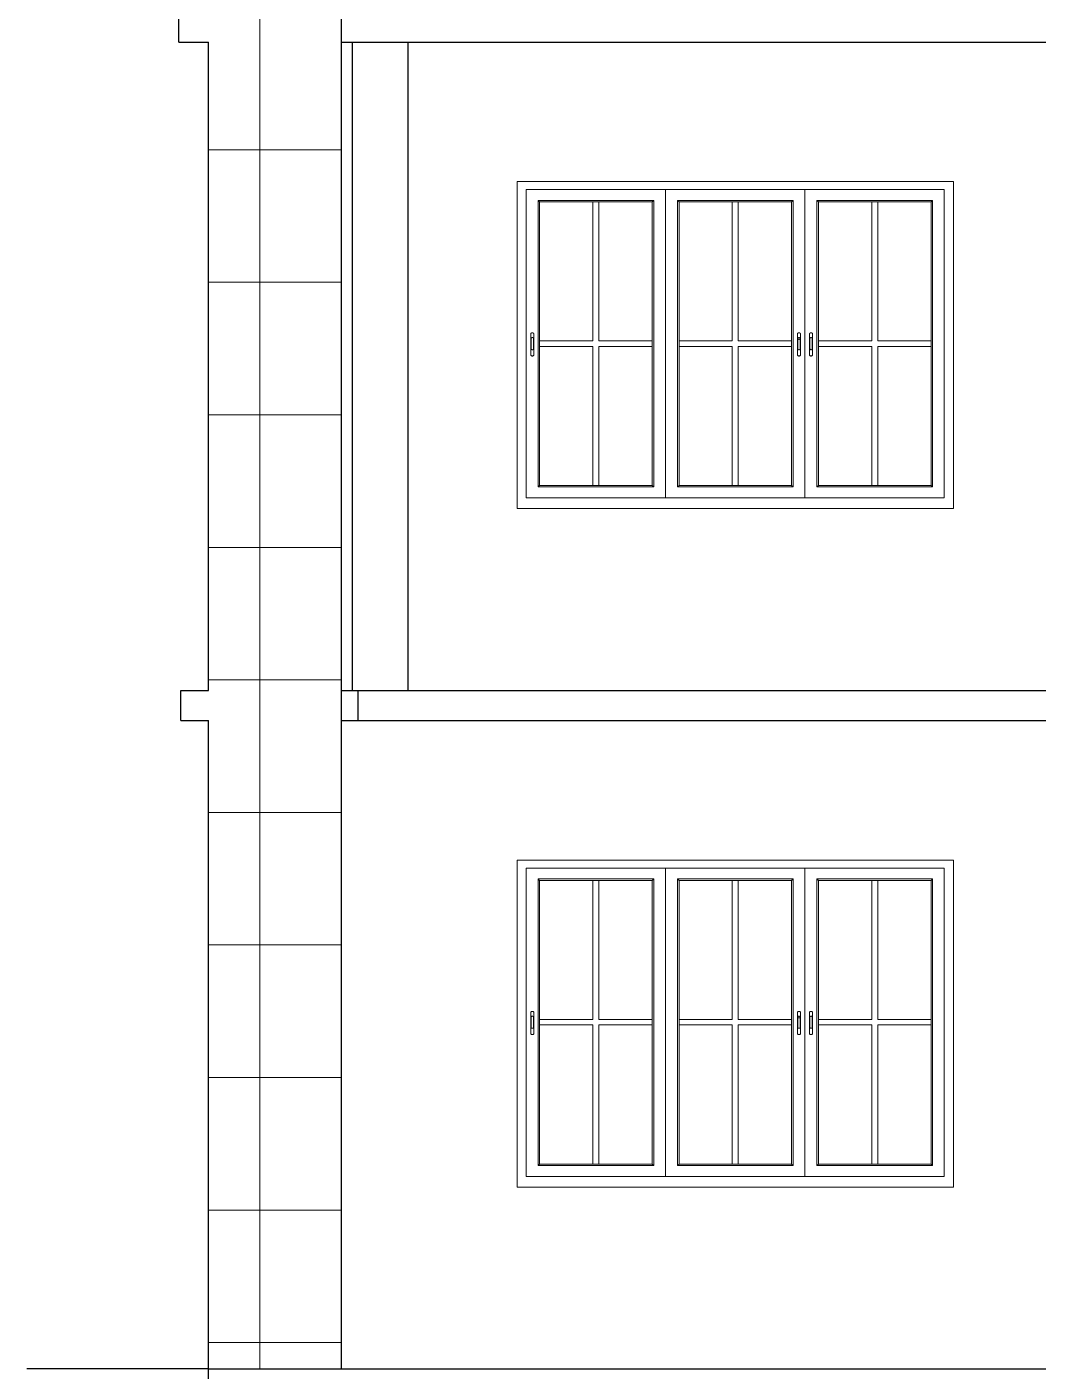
# Model space of a CAD drawing. Header units: inches. Extents: x -5142662 to -4941318, y -3361958 to -3160563.
# Drawn here: x -5011661.4 to -5011494.5, y -3261851.6 to -3261629.7 of the extents above; entities that cross this region are included whole.
import ezdxf

# ---------------------------------------------------------------- set-up
doc = ezdxf.new("R2010")
doc.units = ezdxf.units.IN
doc.header["$LTSCALE"] = 2
doc.header["$MEASUREMENT"] = 0
doc.linetypes.add('ACAD_ISO02W100', pattern=[15, 12, -3])
doc.layers.get('0').update_dxf_attribs({"linetype": 'CONTINUOUS'})
doc.layers.add('HATCH', color=60, linetype='ACAD_ISO02W100', lineweight=13)
doc.layers.add('window', color=4, linetype='CONTINUOUS', lineweight=13)

msp = doc.modelspace()

# ---------------------------------------------------------------- hatches: boundary and pattern name
at = {"layer": 'HATCH', "transparency": 33554661}
h = msp.add_hatch(dxfattribs=at)
h.set_pattern_fill('ANSI37', color=256, scale=175, angle=45)
h.set_pattern_definition([(90, (36317.618, 0), (-21.875, 0), []), (180, (36317.618, 0), (-2e-15, -21.875), [])])
h.paths.add_polyline_path([(-5011609.52, -3261627.21), (-5011609.52, -3261589.21), (-5011631.44, -3261589.21), (-5011631.44, -3261627.21), (-5011636.34, -3261627.21), (-5011636.34, -3261632.21), (-5011631.44, -3261632.21), (-5011631.44, -3261739.21), (-5011636.03, -3261739.21), (-5011636.03, -3261744.21), (-5011631.44, -3261744.21), (-5011631.44, -3261851.21), (-5011609.52, -3261851.21)])

# ---------------------------------------------------------------- linework, layer by layer
at = {"ltscale": 0.5}
for p, q in [((-5011636.34, -3261632.21), (-5011636.34, -3261627.21)), ((-5011609.52, -3261851.21), (-5011609.52, -3261627.21)), ((-5011636.34, -3261632.21), (-5011631.44, -3261632.21)), ((-5011631.44, -3261739.21), (-5011631.44, -3261632.21)), ((-5011609.52, -3261632.21), (-5011201.76, -3261632.21)), ((-5011607.68, -3261739.21), (-5011607.68, -3261632.21)), ((-5011598.57, -3261632.21), (-5011598.57, -3261739.21)), ((-5011636.03, -3261739.21), (-5011631.44, -3261739.21)), ((-5011636.03, -3261744.21), (-5011636.03, -3261739.21)), ((-5011609.52, -3261739.21), (-5011201.76, -3261739.21)), ((-5011606.76, -3261744.21), (-5011606.76, -3261739.21)), ((-5011636.03, -3261744.21), (-5011631.44, -3261744.21)), ((-5011631.44, -3261851.21), (-5011631.44, -3261744.21)), ((-5011609.52, -3261744.21), (-5011201.76, -3261744.21)), ((-5011631.44, -3261851.21), (-5011661.44, -3261851.21)), ((-5011631.44, -3261851.21), (-5011206.76, -3261851.21)), ((-5011631.44, -3261869.21), (-5011631.44, -3261851.21))]:
    msp.add_line(p, q, dxfattribs=at)
at = {"layer": 'window'}
for p, q in [((-5011580.52, -3261709.21), (-5011580.52, -3261655.21)), ((-5011508.52, -3261655.21), (-5011580.52, -3261655.21)), ((-5011508.52, -3261709.21), (-5011508.52, -3261655.21)), ((-5011579.02, -3261707.43), (-5011579.02, -3261656.54)), ((-5011510.02, -3261656.54), (-5011579.02, -3261656.54)), ((-5011577.05, -3261705.63), (-5011577.05, -3261658.34)), ((-5011577.05, -3261658.34), (-5011557.98, -3261658.34)), ((-5011576.81, -3261658.57), (-5011577.05, -3261658.34)), ((-5011558.22, -3261658.57), (-5011557.98, -3261658.34)), ((-5011557.98, -3261658.34), (-5011557.98, -3261705.63)), ((-5011556.02, -3261656.54), (-5011556.02, -3261707.43)), ((-5011534.98, -3261658.34), (-5011554.05, -3261658.34)), ((-5011554.05, -3261658.34), (-5011554.05, -3261705.63)), ((-5011553.81, -3261658.57), (-5011554.05, -3261658.34)), ((-5011535.22, -3261658.57), (-5011534.98, -3261658.34)), ((-5011534.98, -3261705.63), (-5011534.98, -3261658.34)), ((-5011533.02, -3261656.54), (-5011533.02, -3261707.43)), ((-5011531.05, -3261705.63), (-5011531.05, -3261658.34)), ((-5011531.05, -3261658.34), (-5011511.98, -3261658.34)), ((-5011530.81, -3261658.57), (-5011531.05, -3261658.34)), ((-5011512.22, -3261658.57), (-5011511.98, -3261658.34)), ((-5011511.98, -3261658.34), (-5011511.98, -3261705.63)), ((-5011510.02, -3261656.54), (-5011510.02, -3261707.43)), ((-5011576.81, -3261705.41), (-5011576.81, -3261658.57)), ((-5011558.22, -3261658.57), (-5011576.81, -3261658.57)), ((-5011568.01, -3261658.57), (-5011568.01, -3261681.54)), ((-5011567.02, -3261658.57), (-5011567.02, -3261681.54)), ((-5011558.22, -3261658.57), (-5011558.22, -3261705.41)), ((-5011553.81, -3261658.57), (-5011553.81, -3261705.41)), ((-5011553.81, -3261658.57), (-5011535.22, -3261658.57)), ((-5011545.01, -3261658.57), (-5011545.01, -3261681.54)), ((-5011544.02, -3261658.57), (-5011544.02, -3261681.54)), ((-5011535.22, -3261705.41), (-5011535.22, -3261658.57)), ((-5011530.81, -3261705.41), (-5011530.81, -3261658.57)), ((-5011512.22, -3261658.57), (-5011530.81, -3261658.57)), ((-5011522.01, -3261658.57), (-5011522.01, -3261681.54)), ((-5011521.02, -3261658.57), (-5011521.02, -3261681.54)), ((-5011512.22, -3261658.57), (-5011512.22, -3261705.41)), ((-5011578.29, -3261680.39), (-5011578.28, -3261680.35)), ((-5011578.29, -3261680.42), (-5011578.28, -3261680.35)), ((-5011578.29, -3261680.42), (-5011578.29, -3261680.39)), ((-5011578.29, -3261683.81), (-5011578.29, -3261680.42)), ((-5011578.28, -3261680.35), (-5011578.26, -3261680.32)), ((-5011578.26, -3261680.32), (-5011578.24, -3261680.29)), ((-5011578.21, -3261680.26), (-5011578.24, -3261680.29)), ((-5011578.18, -3261680.24), (-5011578.21, -3261680.26)), ((-5011578.18, -3261680.24), (-5011578.14, -3261680.22)), ((-5011578.1, -3261680.21), (-5011578.14, -3261680.22)), ((-5011578.06, -3261680.2), (-5011578.1, -3261680.21)), ((-5011578.02, -3261680.2), (-5011578.06, -3261680.2)), ((-5011577.98, -3261680.2), (-5011578.02, -3261680.2)), ((-5011577.98, -3261680.2), (-5011577.94, -3261680.21)), ((-5011577.94, -3261680.21), (-5011577.9, -3261680.22)), ((-5011577.9, -3261680.22), (-5011577.86, -3261680.24)), ((-5011577.86, -3261680.24), (-5011577.83, -3261680.26)), ((-5011577.83, -3261680.26), (-5011577.8, -3261680.29)), ((-5011577.78, -3261680.32), (-5011577.8, -3261680.29)), ((-5011577.76, -3261680.35), (-5011577.78, -3261680.32)), ((-5011577.75, -3261680.39), (-5011577.76, -3261680.35)), ((-5011577.75, -3261680.39), (-5011577.75, -3261680.42)), ((-5011577.75, -3261680.42), (-5011577.75, -3261683.81)), ((-5011534.27, -3261680.35), (-5011534.28, -3261680.39)), ((-5011534.28, -3261680.39), (-5011534.28, -3261680.42)), ((-5011534.28, -3261680.42), (-5011534.28, -3261683.81)), ((-5011534.25, -3261680.32), (-5011534.27, -3261680.35)), ((-5011534.23, -3261680.29), (-5011534.25, -3261680.32)), ((-5011534.2, -3261680.26), (-5011534.23, -3261680.29)), ((-5011534.17, -3261680.24), (-5011534.2, -3261680.26)), ((-5011534.13, -3261680.22), (-5011534.17, -3261680.24)), ((-5011534.09, -3261680.21), (-5011534.13, -3261680.22)), ((-5011534.05, -3261680.2), (-5011534.09, -3261680.21)), ((-5011534.01, -3261680.2), (-5011534.05, -3261680.2)), ((-5011533.97, -3261680.2), (-5011534.01, -3261680.2)), ((-5011533.93, -3261680.21), (-5011533.97, -3261680.2)), ((-5011533.89, -3261680.22), (-5011533.93, -3261680.21)), ((-5011533.85, -3261680.24), (-5011533.89, -3261680.22)), ((-5011533.82, -3261680.26), (-5011533.85, -3261680.24)), ((-5011533.79, -3261680.29), (-5011533.82, -3261680.26)), ((-5011533.77, -3261680.32), (-5011533.79, -3261680.29)), ((-5011533.75, -3261680.35), (-5011533.77, -3261680.32)), ((-5011533.74, -3261680.39), (-5011533.75, -3261680.35)), ((-5011533.74, -3261680.42), (-5011533.75, -3261680.35)), ((-5011533.74, -3261680.42), (-5011533.74, -3261680.39)), ((-5011533.74, -3261683.81), (-5011533.74, -3261680.42)), ((-5011532.29, -3261680.39), (-5011532.28, -3261680.35)), ((-5011532.29, -3261680.42), (-5011532.28, -3261680.35)), ((-5011532.29, -3261680.42), (-5011532.29, -3261680.39)), ((-5011532.29, -3261683.81), (-5011532.29, -3261680.42)), ((-5011532.28, -3261680.35), (-5011532.26, -3261680.32)), ((-5011532.26, -3261680.32), (-5011532.24, -3261680.29)), ((-5011532.21, -3261680.26), (-5011532.24, -3261680.29)), ((-5011532.18, -3261680.24), (-5011532.21, -3261680.26)), ((-5011532.18, -3261680.24), (-5011532.14, -3261680.22)), ((-5011532.1, -3261680.21), (-5011532.14, -3261680.22)), ((-5011532.06, -3261680.2), (-5011532.1, -3261680.21)), ((-5011532.02, -3261680.2), (-5011532.06, -3261680.2)), ((-5011531.98, -3261680.2), (-5011532.02, -3261680.2)), ((-5011531.98, -3261680.2), (-5011531.94, -3261680.21)), ((-5011531.94, -3261680.21), (-5011531.9, -3261680.22)), ((-5011531.9, -3261680.22), (-5011531.86, -3261680.24)), ((-5011531.86, -3261680.24), (-5011531.83, -3261680.26)), ((-5011531.83, -3261680.26), (-5011531.8, -3261680.29)), ((-5011531.78, -3261680.32), (-5011531.8, -3261680.29)), ((-5011531.76, -3261680.35), (-5011531.78, -3261680.32)), ((-5011531.75, -3261680.39), (-5011531.76, -3261680.35)), ((-5011531.75, -3261680.39), (-5011531.75, -3261680.42)), ((-5011531.75, -3261680.42), (-5011531.75, -3261683.81)), ((-5011578.19, -3261681.09), (-5011578.2, -3261681.11)), ((-5011578.2, -3261681.11), (-5011578.2, -3261681.14)), ((-5011578.2, -3261681.14), (-5011578.2, -3261682.84)), ((-5011578.18, -3261681.07), (-5011578.19, -3261681.09)), ((-5011578.17, -3261681.05), (-5011578.18, -3261681.07)), ((-5011578.15, -3261681.03), (-5011578.17, -3261681.05)), ((-5011578.13, -3261681.02), (-5011578.15, -3261681.03)), ((-5011578.1, -3261681.01), (-5011578.13, -3261681.02)), ((-5011578.08, -3261681), (-5011578.1, -3261681.01)), ((-5011578.05, -3261680.99), (-5011578.08, -3261681)), ((-5011578.02, -3261680.99), (-5011578.05, -3261680.99)), ((-5011577.99, -3261680.99), (-5011578.02, -3261680.99)), ((-5011577.96, -3261681), (-5011577.99, -3261680.99)), ((-5011577.94, -3261681.01), (-5011577.96, -3261681)), ((-5011577.91, -3261681.02), (-5011577.94, -3261681.01)), ((-5011577.89, -3261681.03), (-5011577.91, -3261681.02)), ((-5011577.87, -3261681.05), (-5011577.89, -3261681.03)), ((-5011577.86, -3261681.07), (-5011577.87, -3261681.05)), ((-5011577.85, -3261681.09), (-5011577.86, -3261681.07)), ((-5011577.84, -3261681.11), (-5011577.85, -3261681.09)), ((-5011577.84, -3261681.14), (-5011577.84, -3261681.11)), ((-5011577.84, -3261682.84), (-5011577.84, -3261681.14)), ((-5011576.81, -3261681.54), (-5011568.01, -3261681.54)), ((-5011576.81, -3261682.44), (-5011568.01, -3261682.44)), ((-5011568.01, -3261682.44), (-5011568.01, -3261705.41)), ((-5011567.02, -3261681.54), (-5011558.22, -3261681.54)), ((-5011567.02, -3261682.44), (-5011558.22, -3261682.44)), ((-5011567.02, -3261682.44), (-5011567.02, -3261705.41)), ((-5011545.01, -3261681.54), (-5011553.81, -3261681.54)), ((-5011545.01, -3261682.44), (-5011553.81, -3261682.44)), ((-5011545.01, -3261682.44), (-5011545.01, -3261705.41)), ((-5011535.22, -3261681.54), (-5011544.02, -3261681.54)), ((-5011544.02, -3261682.44), (-5011544.02, -3261705.41)), ((-5011535.22, -3261682.44), (-5011544.02, -3261682.44)), ((-5011534.19, -3261681.11), (-5011534.18, -3261681.09)), ((-5011534.19, -3261681.14), (-5011534.19, -3261681.11)), ((-5011534.19, -3261681.39), (-5011534.19, -3261681.14)), ((-5011534.19, -3261681.36), (-5011534.18, -3261681.34)), ((-5011534.19, -3261681.39), (-5011534.19, -3261681.36)), ((-5011534.19, -3261682.84), (-5011534.19, -3261681.39)), ((-5011534.18, -3261681.09), (-5011534.17, -3261681.07)), ((-5011534.18, -3261681.34), (-5011534.17, -3261681.32)), ((-5011534.17, -3261681.07), (-5011534.16, -3261681.05)), ((-5011534.17, -3261681.32), (-5011534.16, -3261681.3)), ((-5011534.16, -3261681.05), (-5011534.14, -3261681.03)), ((-5011534.16, -3261681.3), (-5011534.14, -3261681.28)), ((-5011534.14, -3261681.03), (-5011534.12, -3261681.02)), ((-5011534.14, -3261681.28), (-5011534.12, -3261681.27)), ((-5011534.12, -3261681.02), (-5011534.09, -3261681.01)), ((-5011534.12, -3261681.27), (-5011534.09, -3261681.25)), ((-5011534.09, -3261681.01), (-5011534.07, -3261681)), ((-5011534.09, -3261681.25), (-5011534.07, -3261681.25)), ((-5011534.07, -3261681), (-5011534.04, -3261680.99)), ((-5011534.07, -3261681.25), (-5011534.04, -3261681.24)), ((-5011534.04, -3261680.99), (-5011534.01, -3261680.99)), ((-5011534.04, -3261681.24), (-5011534.01, -3261681.24)), ((-5011534.01, -3261680.99), (-5011533.98, -3261680.99)), ((-5011534.01, -3261681.24), (-5011533.98, -3261681.24)), ((-5011533.98, -3261680.99), (-5011533.95, -3261681)), ((-5011533.98, -3261681.24), (-5011533.95, -3261681.25)), ((-5011533.95, -3261681), (-5011533.93, -3261681.01)), ((-5011533.95, -3261681.25), (-5011533.93, -3261681.25)), ((-5011533.93, -3261681.01), (-5011533.9, -3261681.02)), ((-5011533.93, -3261681.25), (-5011533.9, -3261681.27)), ((-5011533.9, -3261681.02), (-5011533.88, -3261681.03)), ((-5011533.9, -3261681.27), (-5011533.88, -3261681.28)), ((-5011533.88, -3261681.03), (-5011533.86, -3261681.05)), ((-5011533.88, -3261681.28), (-5011533.86, -3261681.3)), ((-5011533.86, -3261681.05), (-5011533.85, -3261681.07)), ((-5011533.86, -3261681.3), (-5011533.85, -3261681.32)), ((-5011533.85, -3261681.07), (-5011533.84, -3261681.09)), ((-5011533.85, -3261681.32), (-5011533.84, -3261681.34)), ((-5011533.84, -3261681.09), (-5011533.83, -3261681.11)), ((-5011533.84, -3261681.34), (-5011533.83, -3261681.36)), ((-5011533.83, -3261681.11), (-5011533.83, -3261681.14)), ((-5011533.83, -3261682.84), (-5011533.83, -3261681.14)), ((-5011533.83, -3261681.36), (-5011533.83, -3261681.39)), ((-5011532.19, -3261681.09), (-5011532.2, -3261681.11)), ((-5011532.2, -3261681.11), (-5011532.2, -3261681.14)), ((-5011532.2, -3261681.14), (-5011532.2, -3261682.84)), ((-5011532.18, -3261681.07), (-5011532.19, -3261681.09)), ((-5011532.17, -3261681.05), (-5011532.18, -3261681.07)), ((-5011532.15, -3261681.03), (-5011532.17, -3261681.05)), ((-5011532.13, -3261681.02), (-5011532.15, -3261681.03)), ((-5011532.1, -3261681.01), (-5011532.13, -3261681.02)), ((-5011532.08, -3261681), (-5011532.1, -3261681.01)), ((-5011532.05, -3261680.99), (-5011532.08, -3261681)), ((-5011532.02, -3261680.99), (-5011532.05, -3261680.99)), ((-5011531.99, -3261680.99), (-5011532.02, -3261680.99)), ((-5011531.96, -3261681), (-5011531.99, -3261680.99)), ((-5011531.94, -3261681.01), (-5011531.96, -3261681)), ((-5011531.91, -3261681.02), (-5011531.94, -3261681.01)), ((-5011531.89, -3261681.03), (-5011531.91, -3261681.02)), ((-5011531.87, -3261681.05), (-5011531.89, -3261681.03)), ((-5011531.86, -3261681.07), (-5011531.87, -3261681.05)), ((-5011531.85, -3261681.09), (-5011531.86, -3261681.07)), ((-5011531.84, -3261681.11), (-5011531.85, -3261681.09)), ((-5011531.84, -3261681.14), (-5011531.84, -3261681.11)), ((-5011531.84, -3261682.84), (-5011531.84, -3261681.14)), ((-5011530.81, -3261681.54), (-5011522.01, -3261681.54)), ((-5011530.81, -3261682.44), (-5011522.01, -3261682.44)), ((-5011522.01, -3261682.44), (-5011522.01, -3261705.41)), ((-5011521.02, -3261681.54), (-5011512.22, -3261681.54)), ((-5011521.02, -3261682.44), (-5011512.22, -3261682.44)), ((-5011521.02, -3261682.44), (-5011521.02, -3261705.41)), ((-5011578.29, -3261683.85), (-5011578.29, -3261683.81)), ((-5011578.28, -3261683.88), (-5011578.29, -3261683.85)), ((-5011578.28, -3261683.88), (-5011578.26, -3261683.91)), ((-5011578.26, -3261683.91), (-5011578.24, -3261683.94)), ((-5011578.24, -3261683.94), (-5011578.21, -3261683.97)), ((-5011578.18, -3261683.99), (-5011578.21, -3261683.97)), ((-5011578.2, -3261682.87), (-5011578.2, -3261682.84)), ((-5011578.19, -3261682.89), (-5011578.2, -3261682.87)), ((-5011578.18, -3261682.91), (-5011578.19, -3261682.89)), ((-5011578.17, -3261682.93), (-5011578.18, -3261682.91)), ((-5011578.14, -3261684.01), (-5011578.18, -3261683.99)), ((-5011578.15, -3261682.95), (-5011578.17, -3261682.93)), ((-5011578.13, -3261682.97), (-5011578.15, -3261682.95)), ((-5011578.14, -3261684.01), (-5011578.1, -3261684.02)), ((-5011578.1, -3261682.98), (-5011578.13, -3261682.97)), ((-5011578.08, -3261682.99), (-5011578.1, -3261682.98)), ((-5011578.06, -3261684.03), (-5011578.1, -3261684.02)), ((-5011578.05, -3261682.99), (-5011578.08, -3261682.99)), ((-5011578.02, -3261684.03), (-5011578.06, -3261684.03)), ((-5011578.02, -3261682.99), (-5011578.05, -3261682.99)), ((-5011577.99, -3261682.99), (-5011578.02, -3261682.99)), ((-5011578.02, -3261684.03), (-5011577.98, -3261684.03)), ((-5011577.96, -3261682.99), (-5011577.99, -3261682.99)), ((-5011577.98, -3261684.03), (-5011577.94, -3261684.02)), ((-5011577.94, -3261682.98), (-5011577.96, -3261682.99)), ((-5011577.91, -3261682.97), (-5011577.94, -3261682.98)), ((-5011577.9, -3261684.01), (-5011577.94, -3261684.02)), ((-5011577.89, -3261682.95), (-5011577.91, -3261682.97)), ((-5011577.86, -3261683.99), (-5011577.9, -3261684.01)), ((-5011577.87, -3261682.93), (-5011577.89, -3261682.95)), ((-5011577.86, -3261682.91), (-5011577.87, -3261682.93)), ((-5011577.85, -3261682.89), (-5011577.86, -3261682.91)), ((-5011577.86, -3261683.99), (-5011577.83, -3261683.97)), ((-5011577.84, -3261682.87), (-5011577.85, -3261682.89)), ((-5011577.84, -3261682.84), (-5011577.84, -3261682.87)), ((-5011577.83, -3261683.97), (-5011577.8, -3261683.94)), ((-5011577.8, -3261683.94), (-5011577.78, -3261683.91)), ((-5011577.76, -3261683.88), (-5011577.78, -3261683.91)), ((-5011577.75, -3261683.81), (-5011577.76, -3261683.88)), ((-5011577.75, -3261683.85), (-5011577.76, -3261683.88)), ((-5011577.75, -3261683.85), (-5011577.75, -3261683.81)), ((-5011534.28, -3261683.85), (-5011534.28, -3261683.81)), ((-5011534.28, -3261683.81), (-5011534.27, -3261683.88)), ((-5011534.28, -3261683.85), (-5011534.27, -3261683.88)), ((-5011534.27, -3261683.88), (-5011534.25, -3261683.91)), ((-5011534.25, -3261683.91), (-5011534.23, -3261683.94)), ((-5011534.23, -3261683.94), (-5011534.2, -3261683.97)), ((-5011534.2, -3261683.97), (-5011534.17, -3261683.99)), ((-5011534.19, -3261682.84), (-5011534.19, -3261682.87)), ((-5011534.19, -3261682.87), (-5011534.18, -3261682.89)), ((-5011534.18, -3261682.89), (-5011534.17, -3261682.91)), ((-5011534.17, -3261682.91), (-5011534.16, -3261682.93)), ((-5011534.17, -3261683.99), (-5011534.13, -3261684.01)), ((-5011534.16, -3261682.93), (-5011534.14, -3261682.95)), ((-5011534.14, -3261682.95), (-5011534.12, -3261682.97)), ((-5011534.13, -3261684.01), (-5011534.09, -3261684.02)), ((-5011534.12, -3261682.97), (-5011534.09, -3261682.98)), ((-5011534.09, -3261682.98), (-5011534.07, -3261682.99)), ((-5011534.09, -3261684.02), (-5011534.05, -3261684.03)), ((-5011534.07, -3261682.99), (-5011534.04, -3261682.99)), ((-5011534.05, -3261684.03), (-5011534.01, -3261684.03)), ((-5011534.04, -3261682.99), (-5011534.01, -3261682.99)), ((-5011534.01, -3261682.99), (-5011533.98, -3261682.99)), ((-5011534.01, -3261684.03), (-5011533.97, -3261684.03)), ((-5011533.98, -3261682.99), (-5011533.95, -3261682.99)), ((-5011533.97, -3261684.03), (-5011533.93, -3261684.02)), ((-5011533.95, -3261682.99), (-5011533.93, -3261682.98)), ((-5011533.93, -3261682.98), (-5011533.9, -3261682.97)), ((-5011533.93, -3261684.02), (-5011533.89, -3261684.01)), ((-5011533.9, -3261682.97), (-5011533.88, -3261682.95)), ((-5011533.89, -3261684.01), (-5011533.85, -3261683.99)), ((-5011533.88, -3261682.95), (-5011533.86, -3261682.93)), ((-5011533.86, -3261682.93), (-5011533.85, -3261682.91)), ((-5011533.85, -3261682.91), (-5011533.84, -3261682.89)), ((-5011533.85, -3261683.99), (-5011533.82, -3261683.97)), ((-5011533.84, -3261682.89), (-5011533.83, -3261682.87)), ((-5011533.83, -3261682.87), (-5011533.83, -3261682.84)), ((-5011533.82, -3261683.97), (-5011533.79, -3261683.94)), ((-5011533.79, -3261683.94), (-5011533.77, -3261683.91)), ((-5011533.77, -3261683.91), (-5011533.75, -3261683.88)), ((-5011533.75, -3261683.88), (-5011533.74, -3261683.85)), ((-5011533.74, -3261683.85), (-5011533.74, -3261683.81)), ((-5011532.29, -3261683.85), (-5011532.29, -3261683.81)), ((-5011532.28, -3261683.88), (-5011532.29, -3261683.85)), ((-5011532.28, -3261683.88), (-5011532.26, -3261683.91)), ((-5011532.26, -3261683.91), (-5011532.24, -3261683.94)), ((-5011532.24, -3261683.94), (-5011532.21, -3261683.97)), ((-5011532.18, -3261683.99), (-5011532.21, -3261683.97)), ((-5011532.2, -3261682.87), (-5011532.2, -3261682.84)), ((-5011532.19, -3261682.89), (-5011532.2, -3261682.87)), ((-5011532.18, -3261682.91), (-5011532.19, -3261682.89)), ((-5011532.17, -3261682.93), (-5011532.18, -3261682.91)), ((-5011532.14, -3261684.01), (-5011532.18, -3261683.99)), ((-5011532.15, -3261682.95), (-5011532.17, -3261682.93)), ((-5011532.13, -3261682.97), (-5011532.15, -3261682.95)), ((-5011532.14, -3261684.01), (-5011532.1, -3261684.02)), ((-5011532.1, -3261682.98), (-5011532.13, -3261682.97)), ((-5011532.08, -3261682.99), (-5011532.1, -3261682.98)), ((-5011532.06, -3261684.03), (-5011532.1, -3261684.02)), ((-5011532.05, -3261682.99), (-5011532.08, -3261682.99)), ((-5011532.02, -3261684.03), (-5011532.06, -3261684.03)), ((-5011532.02, -3261682.99), (-5011532.05, -3261682.99)), ((-5011531.99, -3261682.99), (-5011532.02, -3261682.99)), ((-5011532.02, -3261684.03), (-5011531.98, -3261684.03)), ((-5011531.96, -3261682.99), (-5011531.99, -3261682.99)), ((-5011531.98, -3261684.03), (-5011531.94, -3261684.02)), ((-5011531.94, -3261682.98), (-5011531.96, -3261682.99)), ((-5011531.91, -3261682.97), (-5011531.94, -3261682.98)), ((-5011531.9, -3261684.01), (-5011531.94, -3261684.02)), ((-5011531.89, -3261682.95), (-5011531.91, -3261682.97)), ((-5011531.86, -3261683.99), (-5011531.9, -3261684.01)), ((-5011531.87, -3261682.93), (-5011531.89, -3261682.95)), ((-5011531.86, -3261682.91), (-5011531.87, -3261682.93)), ((-5011531.85, -3261682.89), (-5011531.86, -3261682.91)), ((-5011531.86, -3261683.99), (-5011531.83, -3261683.97)), ((-5011531.84, -3261682.87), (-5011531.85, -3261682.89)), ((-5011531.84, -3261682.84), (-5011531.84, -3261682.87)), ((-5011531.83, -3261683.97), (-5011531.8, -3261683.94)), ((-5011531.8, -3261683.94), (-5011531.78, -3261683.91)), ((-5011531.76, -3261683.88), (-5011531.78, -3261683.91)), ((-5011531.75, -3261683.81), (-5011531.76, -3261683.88)), ((-5011531.75, -3261683.85), (-5011531.76, -3261683.88)), ((-5011531.75, -3261683.85), (-5011531.75, -3261683.81)), ((-5011577.05, -3261705.63), (-5011576.81, -3261705.41)), ((-5011557.98, -3261705.63), (-5011577.05, -3261705.63)), ((-5011558.22, -3261705.41), (-5011576.81, -3261705.41)), ((-5011558.22, -3261705.41), (-5011557.98, -3261705.63)), ((-5011553.81, -3261705.41), (-5011554.05, -3261705.63)), ((-5011554.05, -3261705.63), (-5011534.98, -3261705.63)), ((-5011553.81, -3261705.41), (-5011535.22, -3261705.41)), ((-5011534.98, -3261705.63), (-5011535.22, -3261705.41)), ((-5011531.05, -3261705.63), (-5011530.81, -3261705.41)), ((-5011511.98, -3261705.63), (-5011531.05, -3261705.63)), ((-5011512.22, -3261705.41), (-5011530.81, -3261705.41)), ((-5011512.22, -3261705.41), (-5011511.98, -3261705.63)), ((-5011508.52, -3261709.21), (-5011580.52, -3261709.21)), ((-5011579.02, -3261707.43), (-5011556.02, -3261707.43)), ((-5011533.02, -3261707.43), (-5011556.02, -3261707.43)), ((-5011533.02, -3261707.43), (-5011510.02, -3261707.43)), ((-5011580.52, -3261821.21), (-5011580.52, -3261767.21)), ((-5011508.52, -3261767.21), (-5011580.52, -3261767.21)), ((-5011579.02, -3261819.43), (-5011579.02, -3261768.54)), ((-5011510.02, -3261768.54), (-5011579.02, -3261768.54)), ((-5011556.02, -3261768.54), (-5011556.02, -3261819.43)), ((-5011533.02, -3261768.54), (-5011533.02, -3261819.43)), ((-5011510.02, -3261768.54), (-5011510.02, -3261819.43)), ((-5011508.52, -3261821.21), (-5011508.52, -3261767.21)), ((-5011577.05, -3261817.63), (-5011577.05, -3261770.34)), ((-5011577.05, -3261770.34), (-5011557.98, -3261770.34)), ((-5011576.81, -3261770.57), (-5011577.05, -3261770.34)), ((-5011576.81, -3261817.41), (-5011576.81, -3261770.57)), ((-5011558.22, -3261770.57), (-5011576.81, -3261770.57)), ((-5011568.01, -3261770.57), (-5011568.01, -3261793.54)), ((-5011567.02, -3261770.57), (-5011567.02, -3261793.54)), ((-5011558.22, -3261770.57), (-5011557.98, -3261770.34)), ((-5011558.22, -3261770.57), (-5011558.22, -3261817.41)), ((-5011557.98, -3261770.34), (-5011557.98, -3261817.63)), ((-5011534.98, -3261770.34), (-5011554.05, -3261770.34)), ((-5011554.05, -3261770.34), (-5011554.05, -3261817.63)), ((-5011553.81, -3261770.57), (-5011554.05, -3261770.34)), ((-5011553.81, -3261770.57), (-5011553.81, -3261817.41)), ((-5011553.81, -3261770.57), (-5011535.22, -3261770.57)), ((-5011545.01, -3261770.57), (-5011545.01, -3261793.54)), ((-5011544.02, -3261770.57), (-5011544.02, -3261793.54)), ((-5011535.22, -3261770.57), (-5011534.98, -3261770.34)), ((-5011535.22, -3261817.41), (-5011535.22, -3261770.57)), ((-5011534.98, -3261817.63), (-5011534.98, -3261770.34)), ((-5011531.05, -3261817.63), (-5011531.05, -3261770.34)), ((-5011531.05, -3261770.34), (-5011511.98, -3261770.34)), ((-5011530.81, -3261770.57), (-5011531.05, -3261770.34)), ((-5011530.81, -3261817.41), (-5011530.81, -3261770.57)), ((-5011512.22, -3261770.57), (-5011530.81, -3261770.57)), ((-5011522.01, -3261770.57), (-5011522.01, -3261793.54)), ((-5011521.02, -3261770.57), (-5011521.02, -3261793.54)), ((-5011512.22, -3261770.57), (-5011511.98, -3261770.34)), ((-5011512.22, -3261770.57), (-5011512.22, -3261817.41)), ((-5011511.98, -3261770.34), (-5011511.98, -3261817.63)), ((-5011578.29, -3261792.39), (-5011578.28, -3261792.35)), ((-5011578.29, -3261792.42), (-5011578.28, -3261792.35)), ((-5011578.29, -3261792.42), (-5011578.29, -3261792.39)), ((-5011578.29, -3261795.81), (-5011578.29, -3261792.42)), ((-5011578.28, -3261792.35), (-5011578.26, -3261792.32)), ((-5011578.26, -3261792.32), (-5011578.24, -3261792.29)), ((-5011578.21, -3261792.26), (-5011578.24, -3261792.29)), ((-5011578.18, -3261792.24), (-5011578.21, -3261792.26)), ((-5011578.19, -3261793.09), (-5011578.2, -3261793.11)), ((-5011578.2, -3261793.11), (-5011578.2, -3261793.14)), ((-5011578.2, -3261793.14), (-5011578.2, -3261794.84)), ((-5011578.18, -3261793.07), (-5011578.19, -3261793.09)), ((-5011578.18, -3261792.24), (-5011578.14, -3261792.22)), ((-5011578.17, -3261793.05), (-5011578.18, -3261793.07)), ((-5011578.15, -3261793.03), (-5011578.17, -3261793.05)), ((-5011578.13, -3261793.02), (-5011578.15, -3261793.03)), ((-5011578.1, -3261792.21), (-5011578.14, -3261792.22)), ((-5011578.1, -3261793.01), (-5011578.13, -3261793.02)), ((-5011578.06, -3261792.2), (-5011578.1, -3261792.21)), ((-5011578.08, -3261793), (-5011578.1, -3261793.01)), ((-5011578.05, -3261792.99), (-5011578.08, -3261793)), ((-5011578.02, -3261792.2), (-5011578.06, -3261792.2)), ((-5011578.02, -3261792.99), (-5011578.05, -3261792.99)), ((-5011577.98, -3261792.2), (-5011578.02, -3261792.2)), ((-5011577.99, -3261792.99), (-5011578.02, -3261792.99)), ((-5011577.96, -3261793), (-5011577.99, -3261792.99)), ((-5011577.98, -3261792.2), (-5011577.94, -3261792.21)), ((-5011577.94, -3261793.01), (-5011577.96, -3261793)), ((-5011577.94, -3261792.21), (-5011577.9, -3261792.22)), ((-5011577.91, -3261793.02), (-5011577.94, -3261793.01)), ((-5011577.89, -3261793.03), (-5011577.91, -3261793.02)), ((-5011577.9, -3261792.22), (-5011577.86, -3261792.24)), ((-5011577.87, -3261793.05), (-5011577.89, -3261793.03)), ((-5011577.86, -3261793.07), (-5011577.87, -3261793.05)), ((-5011577.86, -3261792.24), (-5011577.83, -3261792.26)), ((-5011577.85, -3261793.09), (-5011577.86, -3261793.07)), ((-5011577.84, -3261793.11), (-5011577.85, -3261793.09)), ((-5011577.84, -3261793.14), (-5011577.84, -3261793.11)), ((-5011577.84, -3261794.84), (-5011577.84, -3261793.14)), ((-5011577.83, -3261792.26), (-5011577.8, -3261792.29)), ((-5011577.78, -3261792.32), (-5011577.8, -3261792.29)), ((-5011577.76, -3261792.35), (-5011577.78, -3261792.32)), ((-5011577.75, -3261792.39), (-5011577.76, -3261792.35)), ((-5011577.75, -3261792.39), (-5011577.75, -3261792.42)), ((-5011577.75, -3261792.42), (-5011577.75, -3261795.81)), ((-5011576.81, -3261793.54), (-5011568.01, -3261793.54)), ((-5011567.02, -3261793.54), (-5011558.22, -3261793.54)), ((-5011545.01, -3261793.54), (-5011553.81, -3261793.54)), ((-5011535.22, -3261793.54), (-5011544.02, -3261793.54)), ((-5011534.27, -3261792.35), (-5011534.28, -3261792.39)), ((-5011534.28, -3261792.39), (-5011534.28, -3261792.42)), ((-5011534.28, -3261792.42), (-5011534.28, -3261795.81)), ((-5011534.25, -3261792.32), (-5011534.27, -3261792.35)), ((-5011534.23, -3261792.29), (-5011534.25, -3261792.32)), ((-5011534.2, -3261792.26), (-5011534.23, -3261792.29)), ((-5011534.17, -3261792.24), (-5011534.2, -3261792.26)), ((-5011534.19, -3261793.11), (-5011534.18, -3261793.09)), ((-5011534.19, -3261793.14), (-5011534.19, -3261793.11)), ((-5011534.19, -3261793.39), (-5011534.19, -3261793.14)), ((-5011534.19, -3261793.36), (-5011534.18, -3261793.34)), ((-5011534.19, -3261793.39), (-5011534.19, -3261793.36)), ((-5011534.19, -3261794.84), (-5011534.19, -3261793.39)), ((-5011534.18, -3261793.09), (-5011534.17, -3261793.07)), ((-5011534.18, -3261793.34), (-5011534.17, -3261793.32)), ((-5011534.13, -3261792.22), (-5011534.17, -3261792.24)), ((-5011534.17, -3261793.07), (-5011534.16, -3261793.05)), ((-5011534.17, -3261793.32), (-5011534.16, -3261793.3)), ((-5011534.16, -3261793.05), (-5011534.14, -3261793.03)), ((-5011534.16, -3261793.3), (-5011534.14, -3261793.28)), ((-5011534.14, -3261793.03), (-5011534.12, -3261793.02)), ((-5011534.14, -3261793.28), (-5011534.12, -3261793.27)), ((-5011534.09, -3261792.21), (-5011534.13, -3261792.22)), ((-5011534.12, -3261793.02), (-5011534.09, -3261793.01)), ((-5011534.12, -3261793.27), (-5011534.09, -3261793.25)), ((-5011534.05, -3261792.2), (-5011534.09, -3261792.21)), ((-5011534.09, -3261793.01), (-5011534.07, -3261793)), ((-5011534.09, -3261793.25), (-5011534.07, -3261793.25)), ((-5011534.07, -3261793), (-5011534.04, -3261792.99)), ((-5011534.07, -3261793.25), (-5011534.04, -3261793.24)), ((-5011534.01, -3261792.2), (-5011534.05, -3261792.2)), ((-5011534.04, -3261792.99), (-5011534.01, -3261792.99)), ((-5011534.04, -3261793.24), (-5011534.01, -3261793.24)), ((-5011533.97, -3261792.2), (-5011534.01, -3261792.2)), ((-5011534.01, -3261792.99), (-5011533.98, -3261792.99)), ((-5011534.01, -3261793.24), (-5011533.98, -3261793.24)), ((-5011533.98, -3261792.99), (-5011533.95, -3261793)), ((-5011533.98, -3261793.24), (-5011533.95, -3261793.25)), ((-5011533.93, -3261792.21), (-5011533.97, -3261792.2)), ((-5011533.95, -3261793), (-5011533.93, -3261793.01)), ((-5011533.95, -3261793.25), (-5011533.93, -3261793.25)), ((-5011533.89, -3261792.22), (-5011533.93, -3261792.21)), ((-5011533.93, -3261793.01), (-5011533.9, -3261793.02)), ((-5011533.93, -3261793.25), (-5011533.9, -3261793.27)), ((-5011533.9, -3261793.02), (-5011533.88, -3261793.03)), ((-5011533.9, -3261793.27), (-5011533.88, -3261793.28)), ((-5011533.85, -3261792.24), (-5011533.89, -3261792.22)), ((-5011533.88, -3261793.03), (-5011533.86, -3261793.05)), ((-5011533.88, -3261793.28), (-5011533.86, -3261793.3)), ((-5011533.86, -3261793.05), (-5011533.85, -3261793.07)), ((-5011533.86, -3261793.3), (-5011533.85, -3261793.32)), ((-5011533.82, -3261792.26), (-5011533.85, -3261792.24)), ((-5011533.85, -3261793.07), (-5011533.84, -3261793.09)), ((-5011533.85, -3261793.32), (-5011533.84, -3261793.34)), ((-5011533.84, -3261793.09), (-5011533.83, -3261793.11)), ((-5011533.84, -3261793.34), (-5011533.83, -3261793.36)), ((-5011533.83, -3261793.11), (-5011533.83, -3261793.14)), ((-5011533.83, -3261794.84), (-5011533.83, -3261793.14)), ((-5011533.83, -3261793.36), (-5011533.83, -3261793.39)), ((-5011533.79, -3261792.29), (-5011533.82, -3261792.26)), ((-5011533.77, -3261792.32), (-5011533.79, -3261792.29)), ((-5011533.75, -3261792.35), (-5011533.77, -3261792.32)), ((-5011533.74, -3261792.39), (-5011533.75, -3261792.35)), ((-5011533.74, -3261792.42), (-5011533.75, -3261792.35)), ((-5011533.74, -3261792.42), (-5011533.74, -3261792.39)), ((-5011533.74, -3261795.81), (-5011533.74, -3261792.42)), ((-5011532.29, -3261792.39), (-5011532.28, -3261792.35)), ((-5011532.29, -3261792.42), (-5011532.28, -3261792.35)), ((-5011532.29, -3261792.42), (-5011532.29, -3261792.39)), ((-5011532.29, -3261795.81), (-5011532.29, -3261792.42)), ((-5011532.28, -3261792.35), (-5011532.26, -3261792.32)), ((-5011532.26, -3261792.32), (-5011532.24, -3261792.29)), ((-5011532.21, -3261792.26), (-5011532.24, -3261792.29)), ((-5011532.18, -3261792.24), (-5011532.21, -3261792.26)), ((-5011532.19, -3261793.09), (-5011532.2, -3261793.11)), ((-5011532.2, -3261793.11), (-5011532.2, -3261793.14)), ((-5011532.2, -3261793.14), (-5011532.2, -3261794.84)), ((-5011532.18, -3261793.07), (-5011532.19, -3261793.09)), ((-5011532.18, -3261792.24), (-5011532.14, -3261792.22)), ((-5011532.17, -3261793.05), (-5011532.18, -3261793.07)), ((-5011532.15, -3261793.03), (-5011532.17, -3261793.05)), ((-5011532.13, -3261793.02), (-5011532.15, -3261793.03)), ((-5011532.1, -3261792.21), (-5011532.14, -3261792.22)), ((-5011532.1, -3261793.01), (-5011532.13, -3261793.02)), ((-5011532.06, -3261792.2), (-5011532.1, -3261792.21)), ((-5011532.08, -3261793), (-5011532.1, -3261793.01)), ((-5011532.05, -3261792.99), (-5011532.08, -3261793)), ((-5011532.02, -3261792.2), (-5011532.06, -3261792.2)), ((-5011532.02, -3261792.99), (-5011532.05, -3261792.99)), ((-5011531.98, -3261792.2), (-5011532.02, -3261792.2)), ((-5011531.99, -3261792.99), (-5011532.02, -3261792.99)), ((-5011531.96, -3261793), (-5011531.99, -3261792.99)), ((-5011531.98, -3261792.2), (-5011531.94, -3261792.21)), ((-5011531.94, -3261793.01), (-5011531.96, -3261793)), ((-5011531.94, -3261792.21), (-5011531.9, -3261792.22)), ((-5011531.91, -3261793.02), (-5011531.94, -3261793.01)), ((-5011531.89, -3261793.03), (-5011531.91, -3261793.02)), ((-5011531.9, -3261792.22), (-5011531.86, -3261792.24)), ((-5011531.87, -3261793.05), (-5011531.89, -3261793.03)), ((-5011531.86, -3261793.07), (-5011531.87, -3261793.05)), ((-5011531.86, -3261792.24), (-5011531.83, -3261792.26)), ((-5011531.85, -3261793.09), (-5011531.86, -3261793.07)), ((-5011531.84, -3261793.11), (-5011531.85, -3261793.09)), ((-5011531.84, -3261793.14), (-5011531.84, -3261793.11)), ((-5011531.84, -3261794.84), (-5011531.84, -3261793.14)), ((-5011531.83, -3261792.26), (-5011531.8, -3261792.29)), ((-5011531.78, -3261792.32), (-5011531.8, -3261792.29)), ((-5011531.76, -3261792.35), (-5011531.78, -3261792.32)), ((-5011531.75, -3261792.39), (-5011531.76, -3261792.35)), ((-5011531.75, -3261792.39), (-5011531.75, -3261792.42)), ((-5011531.75, -3261792.42), (-5011531.75, -3261795.81)), ((-5011530.81, -3261793.54), (-5011522.01, -3261793.54)), ((-5011521.02, -3261793.54), (-5011512.22, -3261793.54)), ((-5011578.29, -3261795.85), (-5011578.29, -3261795.81)), ((-5011578.28, -3261795.88), (-5011578.29, -3261795.85)), ((-5011578.28, -3261795.88), (-5011578.26, -3261795.91)), ((-5011578.26, -3261795.91), (-5011578.24, -3261795.94)), ((-5011578.24, -3261795.94), (-5011578.21, -3261795.97)), ((-5011578.18, -3261795.99), (-5011578.21, -3261795.97)), ((-5011578.2, -3261794.87), (-5011578.2, -3261794.84)), ((-5011578.19, -3261794.89), (-5011578.2, -3261794.87)), ((-5011578.18, -3261794.91), (-5011578.19, -3261794.89)), ((-5011578.17, -3261794.93), (-5011578.18, -3261794.91)), ((-5011578.15, -3261794.95), (-5011578.17, -3261794.93)), ((-5011578.13, -3261794.97), (-5011578.15, -3261794.95)), ((-5011578.1, -3261794.98), (-5011578.13, -3261794.97)), ((-5011578.08, -3261794.99), (-5011578.1, -3261794.98)), ((-5011578.05, -3261794.99), (-5011578.08, -3261794.99)), ((-5011578.02, -3261794.99), (-5011578.05, -3261794.99)), ((-5011577.99, -3261794.99), (-5011578.02, -3261794.99)), ((-5011577.96, -3261794.99), (-5011577.99, -3261794.99)), ((-5011577.94, -3261794.98), (-5011577.96, -3261794.99)), ((-5011577.91, -3261794.97), (-5011577.94, -3261794.98)), ((-5011577.89, -3261794.95), (-5011577.91, -3261794.97)), ((-5011577.87, -3261794.93), (-5011577.89, -3261794.95)), ((-5011577.86, -3261794.91), (-5011577.87, -3261794.93)), ((-5011577.85, -3261794.89), (-5011577.86, -3261794.91)), ((-5011577.86, -3261795.99), (-5011577.83, -3261795.97)), ((-5011577.84, -3261794.87), (-5011577.85, -3261794.89)), ((-5011577.84, -3261794.84), (-5011577.84, -3261794.87)), ((-5011577.83, -3261795.97), (-5011577.8, -3261795.94)), ((-5011577.8, -3261795.94), (-5011577.78, -3261795.91)), ((-5011577.76, -3261795.88), (-5011577.78, -3261795.91)), ((-5011577.75, -3261795.81), (-5011577.76, -3261795.88)), ((-5011577.75, -3261795.85), (-5011577.76, -3261795.88)), ((-5011577.75, -3261795.85), (-5011577.75, -3261795.81)), ((-5011576.81, -3261794.44), (-5011568.01, -3261794.44)), ((-5011568.01, -3261794.44), (-5011568.01, -3261817.41)), ((-5011567.02, -3261794.44), (-5011558.22, -3261794.44)), ((-5011567.02, -3261794.44), (-5011567.02, -3261817.41)), ((-5011545.01, -3261794.44), (-5011553.81, -3261794.44)), ((-5011545.01, -3261794.44), (-5011545.01, -3261817.41)), ((-5011544.02, -3261794.44), (-5011544.02, -3261817.41)), ((-5011535.22, -3261794.44), (-5011544.02, -3261794.44)), ((-5011534.28, -3261795.85), (-5011534.28, -3261795.81)), ((-5011534.28, -3261795.81), (-5011534.27, -3261795.88)), ((-5011534.28, -3261795.85), (-5011534.27, -3261795.88)), ((-5011534.27, -3261795.88), (-5011534.25, -3261795.91)), ((-5011534.25, -3261795.91), (-5011534.23, -3261795.94)), ((-5011534.23, -3261795.94), (-5011534.2, -3261795.97)), ((-5011534.2, -3261795.97), (-5011534.17, -3261795.99)), ((-5011534.19, -3261794.84), (-5011534.19, -3261794.87)), ((-5011534.19, -3261794.87), (-5011534.18, -3261794.89)), ((-5011534.18, -3261794.89), (-5011534.17, -3261794.91)), ((-5011534.17, -3261794.91), (-5011534.16, -3261794.93)), ((-5011534.16, -3261794.93), (-5011534.14, -3261794.95)), ((-5011534.14, -3261794.95), (-5011534.12, -3261794.97)), ((-5011534.12, -3261794.97), (-5011534.09, -3261794.98)), ((-5011534.09, -3261794.98), (-5011534.07, -3261794.99)), ((-5011534.07, -3261794.99), (-5011534.04, -3261794.99)), ((-5011534.04, -3261794.99), (-5011534.01, -3261794.99)), ((-5011534.01, -3261794.99), (-5011533.98, -3261794.99)), ((-5011533.98, -3261794.99), (-5011533.95, -3261794.99)), ((-5011533.95, -3261794.99), (-5011533.93, -3261794.98)), ((-5011533.93, -3261794.98), (-5011533.9, -3261794.97)), ((-5011533.9, -3261794.97), (-5011533.88, -3261794.95)), ((-5011533.88, -3261794.95), (-5011533.86, -3261794.93)), ((-5011533.86, -3261794.93), (-5011533.85, -3261794.91)), ((-5011533.85, -3261794.91), (-5011533.84, -3261794.89)), ((-5011533.85, -3261795.99), (-5011533.82, -3261795.97)), ((-5011533.84, -3261794.89), (-5011533.83, -3261794.87)), ((-5011533.83, -3261794.87), (-5011533.83, -3261794.84)), ((-5011533.82, -3261795.97), (-5011533.79, -3261795.94)), ((-5011533.79, -3261795.94), (-5011533.77, -3261795.91)), ((-5011533.77, -3261795.91), (-5011533.75, -3261795.88)), ((-5011533.75, -3261795.88), (-5011533.74, -3261795.85)), ((-5011533.74, -3261795.85), (-5011533.74, -3261795.81)), ((-5011532.29, -3261795.85), (-5011532.29, -3261795.81)), ((-5011532.28, -3261795.88), (-5011532.29, -3261795.85)), ((-5011532.28, -3261795.88), (-5011532.26, -3261795.91)), ((-5011532.26, -3261795.91), (-5011532.24, -3261795.94)), ((-5011532.24, -3261795.94), (-5011532.21, -3261795.97)), ((-5011532.18, -3261795.99), (-5011532.21, -3261795.97)), ((-5011532.2, -3261794.87), (-5011532.2, -3261794.84)), ((-5011532.19, -3261794.89), (-5011532.2, -3261794.87)), ((-5011532.18, -3261794.91), (-5011532.19, -3261794.89)), ((-5011532.17, -3261794.93), (-5011532.18, -3261794.91)), ((-5011532.15, -3261794.95), (-5011532.17, -3261794.93)), ((-5011532.13, -3261794.97), (-5011532.15, -3261794.95)), ((-5011532.1, -3261794.98), (-5011532.13, -3261794.97)), ((-5011532.08, -3261794.99), (-5011532.1, -3261794.98)), ((-5011532.05, -3261794.99), (-5011532.08, -3261794.99)), ((-5011532.02, -3261794.99), (-5011532.05, -3261794.99)), ((-5011531.99, -3261794.99), (-5011532.02, -3261794.99)), ((-5011531.96, -3261794.99), (-5011531.99, -3261794.99)), ((-5011531.94, -3261794.98), (-5011531.96, -3261794.99)), ((-5011531.91, -3261794.97), (-5011531.94, -3261794.98)), ((-5011531.89, -3261794.95), (-5011531.91, -3261794.97)), ((-5011531.87, -3261794.93), (-5011531.89, -3261794.95)), ((-5011531.86, -3261794.91), (-5011531.87, -3261794.93)), ((-5011531.85, -3261794.89), (-5011531.86, -3261794.91)), ((-5011531.86, -3261795.99), (-5011531.83, -3261795.97)), ((-5011531.84, -3261794.87), (-5011531.85, -3261794.89)), ((-5011531.84, -3261794.84), (-5011531.84, -3261794.87)), ((-5011531.83, -3261795.97), (-5011531.8, -3261795.94)), ((-5011531.8, -3261795.94), (-5011531.78, -3261795.91)), ((-5011531.76, -3261795.88), (-5011531.78, -3261795.91)), ((-5011531.75, -3261795.81), (-5011531.76, -3261795.88)), ((-5011531.75, -3261795.85), (-5011531.76, -3261795.88)), ((-5011531.75, -3261795.85), (-5011531.75, -3261795.81)), ((-5011530.81, -3261794.44), (-5011522.01, -3261794.44)), ((-5011522.01, -3261794.44), (-5011522.01, -3261817.41)), ((-5011521.02, -3261794.44), (-5011512.22, -3261794.44)), ((-5011521.02, -3261794.44), (-5011521.02, -3261817.41)), ((-5011578.14, -3261796.01), (-5011578.18, -3261795.99)), ((-5011578.14, -3261796.01), (-5011578.1, -3261796.02)), ((-5011578.06, -3261796.03), (-5011578.1, -3261796.02)), ((-5011578.02, -3261796.03), (-5011578.06, -3261796.03)), ((-5011578.02, -3261796.03), (-5011577.98, -3261796.03)), ((-5011577.98, -3261796.03), (-5011577.94, -3261796.02)), ((-5011577.9, -3261796.01), (-5011577.94, -3261796.02)), ((-5011577.86, -3261795.99), (-5011577.9, -3261796.01)), ((-5011534.17, -3261795.99), (-5011534.13, -3261796.01)), ((-5011534.13, -3261796.01), (-5011534.09, -3261796.02)), ((-5011534.09, -3261796.02), (-5011534.05, -3261796.03)), ((-5011534.05, -3261796.03), (-5011534.01, -3261796.03)), ((-5011534.01, -3261796.03), (-5011533.97, -3261796.03)), ((-5011533.97, -3261796.03), (-5011533.93, -3261796.02)), ((-5011533.93, -3261796.02), (-5011533.89, -3261796.01)), ((-5011533.89, -3261796.01), (-5011533.85, -3261795.99)), ((-5011532.14, -3261796.01), (-5011532.18, -3261795.99)), ((-5011532.14, -3261796.01), (-5011532.1, -3261796.02)), ((-5011532.06, -3261796.03), (-5011532.1, -3261796.02)), ((-5011532.02, -3261796.03), (-5011532.06, -3261796.03)), ((-5011532.02, -3261796.03), (-5011531.98, -3261796.03)), ((-5011531.98, -3261796.03), (-5011531.94, -3261796.02)), ((-5011531.9, -3261796.01), (-5011531.94, -3261796.02)), ((-5011531.86, -3261795.99), (-5011531.9, -3261796.01)), ((-5011577.05, -3261817.63), (-5011576.81, -3261817.41)), ((-5011557.98, -3261817.63), (-5011577.05, -3261817.63)), ((-5011558.22, -3261817.41), (-5011576.81, -3261817.41)), ((-5011558.22, -3261817.41), (-5011557.98, -3261817.63)), ((-5011553.81, -3261817.41), (-5011554.05, -3261817.63)), ((-5011554.05, -3261817.63), (-5011534.98, -3261817.63)), ((-5011553.81, -3261817.41), (-5011535.22, -3261817.41)), ((-5011534.98, -3261817.63), (-5011535.22, -3261817.41)), ((-5011531.05, -3261817.63), (-5011530.81, -3261817.41)), ((-5011511.98, -3261817.63), (-5011531.05, -3261817.63)), ((-5011512.22, -3261817.41), (-5011530.81, -3261817.41)), ((-5011512.22, -3261817.41), (-5011511.98, -3261817.63)), ((-5011579.02, -3261819.43), (-5011556.02, -3261819.43)), ((-5011533.02, -3261819.43), (-5011556.02, -3261819.43)), ((-5011533.02, -3261819.43), (-5011510.02, -3261819.43)), ((-5011508.52, -3261821.21), (-5011580.52, -3261821.21))]:
    msp.add_line(p, q, dxfattribs=at)

doc.saveas('drawing.dxf')
